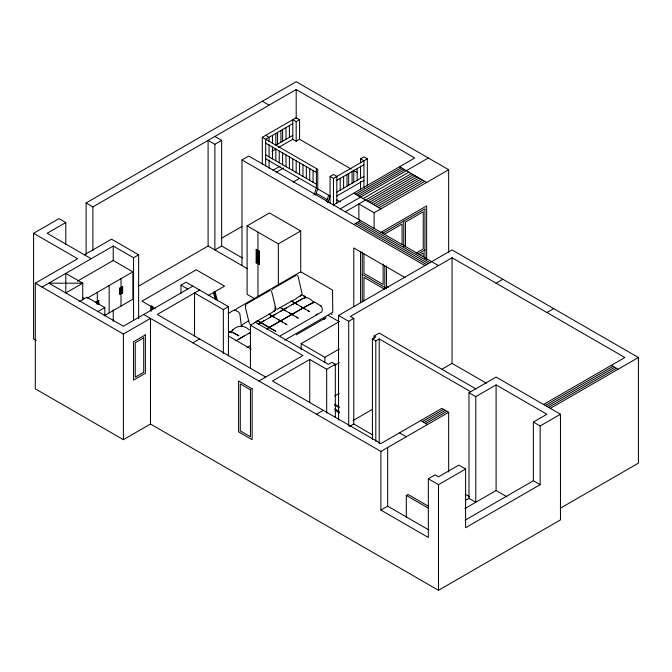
<?xml version="1.0" encoding="UTF-8"?>
<svg xmlns="http://www.w3.org/2000/svg" width="672" height="672" viewBox="0 0 672 672"><rect width="100%" height="100%" fill="white"/><g stroke="black" fill="none" stroke-linecap="round" stroke-linejoin="round"><path stroke-width="1.01" d="M284.819 340.141L332.791 312.304L332.514 290.086L301.266 272.042M241.618 326.558L242.701 324.425L248.783 320.636M150.301 310.724L151.318 305.659M151.217 311.254L152.233 306.188M152.342 309.716L152.947 306.667M245.465 305.08L245.49 307.978L249.371 323.509M314.026 194.956L316.394 188.11L316.394 168.546M315.63 195.014L317.755 188.891L317.755 169.327L262.298 137.315L262.298 164.077M326.584 201.34L328.7 195.216M327.684 202.843L330.061 195.997L265.684 158.827M325.24 318.36L324.458 319.318L323.509 319.36M235.066 310.598L237.132 308.456L299.771 272.294M301.753 294.764L295.378 299.09L277.326 309.137M301.014 295.554L300.401 296.033L301.342 295.31M244.306 335.899L238.997 339.016M246.767 303.744L269.598 290.648M273.193 288.481L296.024 275.386M264.02 320.796L258.392 324.097M275.318 314.269L269.354 317.764M286.625 307.742L280.652 311.237M36.296 340.494L33.6 338.932L33.6 233.302L59.01 218.627L65.789 222.541L65.789 244.507M86.117 254.226L86.117 202.978L296.192 81.698L448.661 169.722L448.661 252.353M65.789 222.541L47.149 233.302L91.199 258.728M86.117 202.978L92.896 206.892L296.192 89.519L414.775 157.987L333.455 204.935M138.247 286.339L208.093 246.019L208.093 140.381L214.872 144.295L221.651 140.381L221.651 246.019L242.432 258.014M262.298 137.315L296.176 117.751L299.569 119.708L299.569 139.272L351.246 169.109M292.79 123.623L265.684 139.272L265.684 166.034M278.334 147.613L292.79 139.272L292.79 119.708L296.176 121.666L299.569 119.708M241.979 265.574L241.979 159.944L248.749 156.03L438.497 265.574M465.184 520.12L533.366 480.757L533.366 422.075L546.916 414.246L496.096 384.905L475.768 396.64L475.768 502.278L468.989 498.364L468.989 392.725L496.096 377.076L560.473 414.246L560.473 519.884L438.497 590.302L150.494 424.032L123.388 439.681L35.297 388.819L35.297 283.181L77.65 258.728L33.6 233.302M84.42 254.814L111.527 239.165L138.634 254.814L138.634 318.62M292.79 135.358L275.848 145.135L275.848 133.4M272.009 151.267L275.621 149.184M42.067 287.095L113.224 246.011L133.552 257.754L138.634 254.814M292.79 139.272L296.176 141.221L299.569 139.272M77.423 281.165L113.224 260.492L132.871 271.841L132.871 299.225L104.076 315.857M272.908 170.31L280.14 166.135M276.301 172.267L283.525 168.092M79.246 301.602L86.864 297.2L104.824 307.566L104.824 315.806M87.133 298.25L132.871 271.841M293.21 182.062L299.569 178.391M96.902 301.778L96.054 301.879L96.902 301.778L96.902 303.736M98.087 303.635L98.087 300.703L98.591 300.409L98.935 304.517M119.767 288.179L120.616 288.086L120.616 293.95L120.112 294.244L119.767 288.179L120.616 288.086M121.8 287.011L122.648 286.91L122.648 292.782L122.144 293.076L121.8 287.011L122.648 286.91M98.087 300.703L98.935 300.602M119.767 294.05L120.616 293.95M121.8 292.874L122.648 292.782M221.197 238.451L241.979 226.456M330.061 203.204L330.061 176.434L333.446 174.476L336.84 176.434L336.84 203.204M360.553 162.952L360.553 158.827L363.938 156.87L367.332 158.827L367.332 185.959M98.045 311.48L104.824 307.566M254.352 298.544L247.111 294.361L247.111 225.859L269.472 212.948L300.712 230.983L300.712 272.504M330.061 176.434L333.446 178.391L367.332 158.827M221.651 246.019L214.872 249.925L214.872 144.295M336.84 180.348L363.938 164.699M336.84 192.083L363.938 176.434M180.986 293.504L180.986 285.138L186.068 282.206L228.421 306.659L228.421 355.816M336.84 195.997L363.938 180.348M192.847 286.121L123.388 326.222L48.846 283.181L82.732 283.181L82.732 299.914M256.133 249.698L257.149 249.892L256.813 262.996L256.133 262.609L256.133 249.698L257.149 249.892M355.48 194.174L401.226 167.765M258.502 251.068L259.518 251.261L259.182 264.365L258.502 263.978L258.502 251.068L259.518 251.261M357.176 195.157L402.914 168.748M358.873 196.132L404.611 169.722M247.111 225.859L278.351 243.894L300.712 230.983M35.297 283.181L123.388 334.043L150.494 318.394L150.494 424.032M199.626 290.027L157.273 314.479L265.692 377.076M340.234 208.849L428.333 157.987M363.107 198.576L408.845 172.166M256.133 262.609L257.149 262.802M345.316 211.781L411.39 173.636M258.502 263.978L259.518 264.172M367.55 201.146L413.297 174.737M369.457 202.247L415.204 175.837M208.261 295.546L224.54 286.146L196.232 269.808L141.977 301.14L155.24 308.801M371.364 203.347L417.102 176.938M373.271 204.448L419.009 178.038M375.178 205.548L420.916 179.138M377.084 206.648L422.822 180.239M378.991 207.749L424.729 181.339M353.791 224.498L360.562 220.584M358.873 219.643L358.873 203.96L374.119 212.764L448.661 169.722M194.544 335.849L194.544 292.967L223.339 309.59L228.421 306.659M228.203 313.463L234.1 310.052M380.898 232.319L426.636 205.918L426.636 259.358M192.847 342.846L199.626 338.932M384.283 234.276L402.074 224.011L402.074 244.658M250.446 368.122L250.446 325.24L255.528 322.308L328.373 364.367L331.934 362.309L335.32 364.266L335.32 417.606M235.721 340.864L250.345 332.514M246.977 347.634L250.564 345.509M416.128 253.058L423.251 248.951L423.251 211.781L405.46 222.054L405.46 246.834M417.883 254.008L424.939 249.925M419.706 254.906L423.251 252.865L423.251 256.771M315.748 314.983L317.545 313.95M280.19 335.908L321.77 311.9L322.358 309.313L321.569 306.524L315.79 302.702L314.084 302.114L312.497 302.635L266.717 328.902M296.276 334.807L326.08 317.604M331.481 314.488L332.153 314.093M338.545 420.05L338.545 315.462L452.046 249.925L638.4 357.521L638.4 463.151L560.297 508.242M301.174 349.474L301.174 343.61L338.923 321.812M543.53 404.468L624.851 357.521L452.046 257.754L350.398 316.436L353.791 318.394L353.791 424.032L372.851 435.036M338.545 315.462L348.709 321.325L353.791 318.394M258.922 380.99L302.963 355.564L250.446 325.24M335.32 364.266L326.684 369.256L309.742 359.47L272.471 380.99L380.898 443.587L441.882 408.374L448.661 412.289L448.661 471.904M301.174 343.61L324.887 357.302L339.268 348.995M374.119 338.092L374.119 336L379.201 333.068L475.768 388.819M372.422 439.337L372.422 338.932L375.808 336.974L374.119 336M372.422 338.932L375.808 340.889L379.201 338.932L470.686 391.751M334.774 365.282L339.268 362.687M496.096 283.181L502.874 279.266M334.732 395.926L339.251 393.322M316.52 414.246L323.291 410.332M353.119 420.504L372.179 409.5M442.067 369.155L452.046 363.384L486.427 383.233M349.549 426.476L353.791 424.032M546.916 312.522L553.694 308.616M422.402 421.579L443.579 409.357M424.091 422.562L445.267 410.332M425.788 423.536L446.964 411.314M143.716 314.479L380.898 451.416L448.661 412.289M545.227 405.443L612.99 366.324M546.916 406.426L614.678 367.298M548.612 407.4L616.375 368.273M380.898 451.416L380.898 510.098L428.333 537.482L428.333 478.8L435.103 474.886L438.497 476.843L458.825 465.108L465.604 469.022L465.604 527.705L540.145 484.672L540.145 425.981L560.473 414.246M550.309 408.374L638.4 357.521M380.898 510.098L387.668 506.184L428.837 529.956M406.308 517.339L406.308 495.432L407.996 494.449L427.963 505.974M428.333 478.8L438.497 484.672L465.604 469.022M465.377 500.447L468.989 498.364M464.923 508.536L496.096 490.535L506.982 496.826M302.03 299.04L291.959 304.71M254.47 322.619L272.21 312.413L275.327 310.019L274.949 304.702L271.58 291.295M248.312 333.64L250.169 332.657M266.834 328.784L305.617 306.491L314.261 302.341C311.346 300.342 307.894 296.402 304.172 297.83M258.502 323.98L302.224 298.855L306.012 297.578L304.013 296.008L305.096 296.789M229.513 332.044L231.092 331.682L229.513 332.044L231.092 331.682L232.26 332.144L238.98 335.849L232.487 332.287L230.429 331.867L232.915 330.011L232.285 330.448C237.317 325.172 244.096 324.677 249.304 330.044M234.452 309.859L238.493 311.976L239.845 313.757L241.382 326.256M296.974 275.167L297.41 275.285M301.106 294.756L301.552 294.874M272.244 289.514L272.689 289.632M270.547 290.422L270.984 290.539M276.368 309.053L276.805 309.17M245.818 304.769L246.254 304.895M249.942 324.316L250.379 324.433M304.878 308.86L291.06 300.829M296.957 304.282L292.765 301.812M293.58 315.386L281.711 308.532M282.274 321.913L268.682 314.059M285.65 310.808L279.762 307.356M274.352 317.335L270.161 314.866M399.529 166.79L426.636 182.44M262.307 101.254L269.086 105.168M360.553 158.827L363.938 160.784L363.938 187.765M353.06 170.15L357.596 172.771M265.684 135.358L269.069 137.315L269.069 141.431M353.791 193.2L380.898 208.849M265.684 143.178L316.394 172.46M265.684 154.921L316.394 184.195M336.739 199.853L340.368 201.953M316.235 193.267L327.188 199.592M214.872 136.466L221.651 140.381M611.293 365.341L618.072 369.256M358.873 221.567L430.021 262.643M357.176 222.541L428.333 263.617M355.48 223.516L426.636 264.6M241.979 159.944L424.939 265.574M405.124 277.612L353.791 247.968L353.791 306.659M388.265 287.44L386.518 286.432L386.518 266.02M362.258 274.378L386.635 288.456M384.804 289.355L363.955 277.318L363.955 300.787M533.366 422.075L540.145 425.981M301.913 294.689L304.45 296.318M468.989 392.725L475.768 396.64M208.093 246.019L247.43 268.724M328.339 315.437L339.242 321.737M257.149 320.41L275.654 331.237L257.376 320.586M533.366 480.757L540.145 484.672M420.706 420.605L427.484 424.519M180.986 285.138L187.765 289.052M399.529 432.827L406.308 436.741M228.287 335.933L251.143 349.129M334.732 404.275L339.251 406.879M334.732 405.056L339.251 407.66M334.74 408.971L338.898 411.373M335.236 409.651L339.394 412.054M335.236 410.432L339.394 412.835M465.251 494.248L469.778 496.86M82.757 297.679L84.546 298.712M406.308 495.432L428.089 508.007M307.986 310.607L309.565 311.657L300.804 306.457M296.688 317.134L298.259 318.184L289.498 312.984M285.382 323.652L286.961 324.71L278.2 319.511M321.569 306.524L320.284 305.399M298.007 276.041L302.014 293.689M275.318 306.936L275.797 308.246M214.973 291.388L217.333 300.401M214.057 291.917L216.157 299.93M213.402 292.387L215.233 299.401M496.096 384.905L496.096 490.535M452.046 257.754L452.046 363.384M438.497 484.672L438.497 590.302M424.939 258.728L424.939 208.849L382.586 233.302L382.586 231.344M403.763 221.071L403.763 246.75M387.668 447.502L387.668 506.184M384.821 266.104L384.821 287.406M383.132 264.062L383.132 284.474L363.955 273.403L363.955 254.008M379.201 338.932L379.201 443.52M375.808 340.889L375.808 441.294M374.119 212.764L374.119 228.446M362.258 252.067L362.258 301.77M360.553 166.034L360.553 178.391M360.553 181.482L360.553 189.714M360.562 251.395L360.562 302.744M357.168 168.613L357.168 180.348M353.774 170.57L353.774 182.305M352.086 171.545L352.086 183.28M348.692 173.502L348.692 185.237M348.709 321.325L348.709 425.914M347.004 174.476L347.004 186.22M343.61 176.434L343.61 188.177M340.225 178.391L340.225 190.126M333.446 178.391L333.446 205.162M326.684 369.256L326.684 413.179M324.887 357.302L324.887 362.191M313.06 170.537L313.06 182.272M309.733 168.613L309.733 180.348M309.742 359.47L309.742 402.352M306.34 166.656L306.34 178.391M302.954 164.699L302.954 176.434M299.569 162.742L299.569 174.476M296.192 89.519L296.192 118.81M296.176 121.666L296.176 141.221M296.176 160.784L296.176 172.528M292.79 158.827L292.79 170.57M289.397 125.572L289.397 137.315M289.397 156.87L289.397 168.613M286.012 127.529L286.012 139.272M286.012 154.921L286.012 166.656M282.626 129.486L282.626 141.221M282.626 152.964L282.626 164.699M280.93 130.469L280.93 142.204M279.233 151.007L279.233 162.742M278.351 243.894L278.351 285.415M277.544 132.418L277.544 144.161M275.848 149.05L275.848 160.784M272.462 135.358L272.462 143.178M272.462 147.092L272.462 158.827M269.069 144.522L269.069 156.878M269.069 159.961L269.069 168.202M259.182 251.454L259.182 264.365M258.846 250.866L258.846 263.777M257.964 232.126L257.964 296.478M256.813 250.085L256.813 262.996M223.339 309.59L223.339 353.522M133.552 257.754L133.552 320.502M123.388 334.043L123.388 439.681M122.144 287.204L122.144 293.076M121.019 278.687L121.019 306.071M120.28 287.885L120.28 293.756M120.112 288.38L120.112 294.244M113.224 246.011L113.224 260.66M113.224 309.817L113.224 321.317M109.158 285.533L109.158 312.917M98.591 300.409L98.591 304.324M98.423 300.896L98.423 303.828M97.297 292.379L97.297 304.55M96.558 301.585L96.558 303.534M92.896 206.892L92.896 250.816M275.436 308.356L275.327 310.019L273.966 311.287L275.327 310.019L275.436 308.356M82.732 283.181L65.789 292.967L65.789 273.403L82.732 283.181M145.396 334.908L133.543 341.754L133.543 380.1L145.396 373.254L145.396 334.908M143.707 337.848L135.232 342.737L135.232 377.168L143.707 372.271L143.707 337.848M306.382 297.528L305.323 297.368L306.382 297.528M252.143 388.819L238.585 380.99L238.585 431.852L252.143 439.681L252.143 388.819M250.446 389.794L240.282 383.922L240.282 430.878L250.446 436.741L250.446 389.794"/></g></svg>
